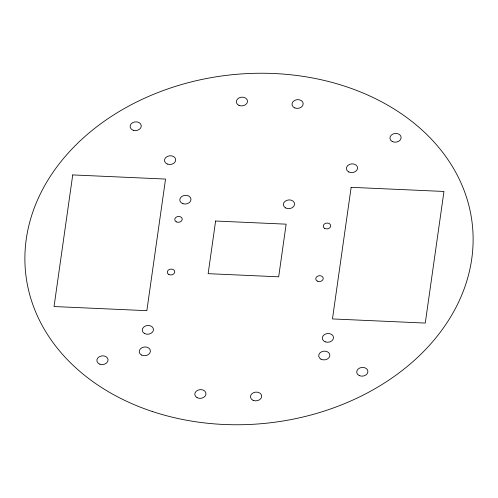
<?xml version="1.0" encoding="UTF-8"?>
<svg xmlns="http://www.w3.org/2000/svg" width="498" height="498" viewBox="0 0 498 498"><rect width="100%" height="100%" fill="white"/><g stroke="black" fill="none" stroke-linecap="round" stroke-linejoin="round"><path stroke-width="0.75" d="M72.733 174.923L54.045 306.538L146.854 310.671L165.535 179.062L72.733 174.923M215.615 221.025L208.139 273.67L278.675 276.813L286.145 224.168L215.615 221.025M351.146 187.329L332.465 318.938L425.267 323.078L443.955 191.462L351.146 187.329M168.89 274.51A3.741 2.92 -6.3 0 0 174.742 272.095A3.741 2.92 -6.3 0 0 169.426 269.437A3.741 2.92 -6.3 0 0 168.89 274.51M317.344 281.109A3.741 2.92 -6.3 0 0 323.227 278.743A3.741 2.92 -6.3 0 0 317.954 276.035A3.741 2.92 -6.3 0 0 317.344 281.109M176.224 221.791A3.741 2.92 -6.3 0 0 182.2 219.587A3.741 2.92 -6.3 0 0 177.058 216.73A3.741 2.92 -6.3 0 0 176.224 221.791M152.22 411.454A224.654 175.084 -6.3 0 0 472.459 225.868A224.654 175.084 -6.3 0 0 122.321 109.678A224.654 175.084 -6.3 0 0 152.22 411.454M392.206 141.476A5.615 4.376 -6.3 0 0 401.102 138.058A5.615 4.376 -6.3 0 0 393.302 133.875A5.615 4.376 -6.3 0 0 392.206 141.476M133.259 130.283A5.615 4.376 -6.3 0 0 141.27 125.652A5.615 4.376 -6.3 0 0 132.518 122.738A5.615 4.376 -6.3 0 0 133.259 130.283M99.924 364.219A5.615 4.376 -6.3 0 0 108.06 359.724A5.615 4.376 -6.3 0 0 99.407 356.655A5.615 4.376 -6.3 0 0 99.924 364.219M359.301 375.604A5.615 4.376 -6.3 0 0 367.916 371.738A5.615 4.376 -6.3 0 0 359.743 367.991A5.615 4.376 -6.3 0 0 359.301 375.604M294.841 107.942A5.615 4.376 -6.3 0 0 303.207 103.727A5.615 4.376 -6.3 0 0 294.76 100.347A5.615 4.376 -6.3 0 0 294.841 107.942M239.021 105.402A5.615 4.376 -6.3 0 0 247.525 101.374A5.615 4.376 -6.3 0 0 239.221 97.795A5.615 4.376 -6.3 0 0 239.021 105.402M253.133 400.336A5.615 4.376 -6.3 0 0 261.68 396.364A5.615 4.376 -6.3 0 0 253.426 392.723A5.615 4.376 -6.3 0 0 253.133 400.336M197.071 397.672A5.615 4.376 -6.3 0 0 205.967 394.242A5.615 4.376 -6.3 0 0 198.154 390.071A5.615 4.376 -6.3 0 0 197.071 397.672M324.715 228.408A3.741 2.92 -6.3 0 0 330.684 226.198A3.741 2.92 -6.3 0 0 325.543 223.347A3.741 2.92 -6.3 0 0 324.715 228.408M348.668 171.91A5.615 4.376 -6.3 0 0 357.558 168.486A5.615 4.376 -6.3 0 0 349.745 164.315A5.615 4.376 -6.3 0 0 348.668 171.91M167.291 164.054A5.615 4.376 -6.3 0 0 175.694 159.889A5.615 4.376 -6.3 0 0 167.291 156.453A5.615 4.376 -6.3 0 0 167.291 164.054M325.262 341.852A5.615 4.376 -6.3 0 0 333.511 337.488A5.615 4.376 -6.3 0 0 324.951 334.27A5.615 4.376 -6.3 0 0 325.262 341.852M144.401 333.448A5.615 4.376 -6.3 0 0 153.409 330.23A5.615 4.376 -6.3 0 0 145.777 325.866A5.615 4.376 -6.3 0 0 144.401 333.448M141.488 355.018A5.615 4.376 -6.3 0 0 150.384 351.588A5.615 4.376 -6.3 0 0 142.565 347.417A5.615 4.376 -6.3 0 0 141.488 355.018M320.973 359.195A5.615 4.376 -6.3 0 0 329.85 355.746A5.615 4.376 -6.3 0 0 322.025 351.594A5.615 4.376 -6.3 0 0 320.973 359.195M182.94 203.713A5.615 4.376 -6.3 0 0 190.989 199.119A5.615 4.376 -6.3 0 0 182.268 196.162A5.615 4.376 -6.3 0 0 182.94 203.713M285.647 207.952A5.615 4.376 -6.3 0 0 294.542 204.529A5.615 4.376 -6.3 0 0 286.724 200.358A5.615 4.376 -6.3 0 0 285.647 207.952"/></g></svg>
